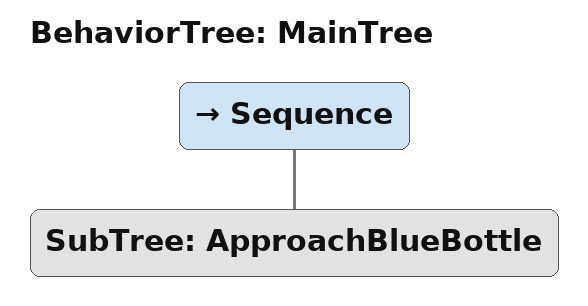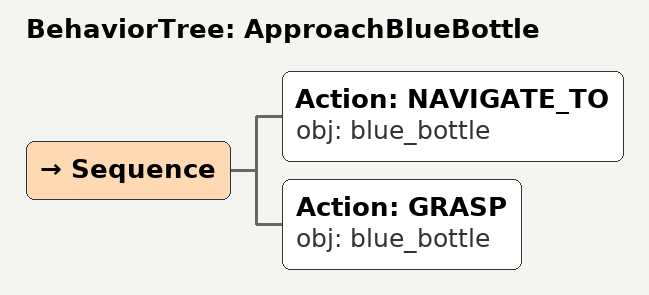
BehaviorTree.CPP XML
<root main_tree_to_execute="MainTree">
  <BehaviorTree ID="MainTree">
    <Sequence>
      <!-- Execute subtree ApproachBlueBottle -->
      <SubTree ID="ApproachBlueBottle" />
    </Sequence>
  </BehaviorTree>
  <!-- Subtree definition ApproachBlueBottle -->
  <BehaviorTree ID="ApproachBlueBottle">
    <Sequence>
      <!-- Navigate to blue_bottle -->
      <Action ID="NAVIGATE_TO" obj="blue_bottle" />
      <!-- Grasp blue_bottle -->
      <Action ID="GRASP" obj="blue_bottle" />
    </Sequence>
  </BehaviorTree>
</root>
